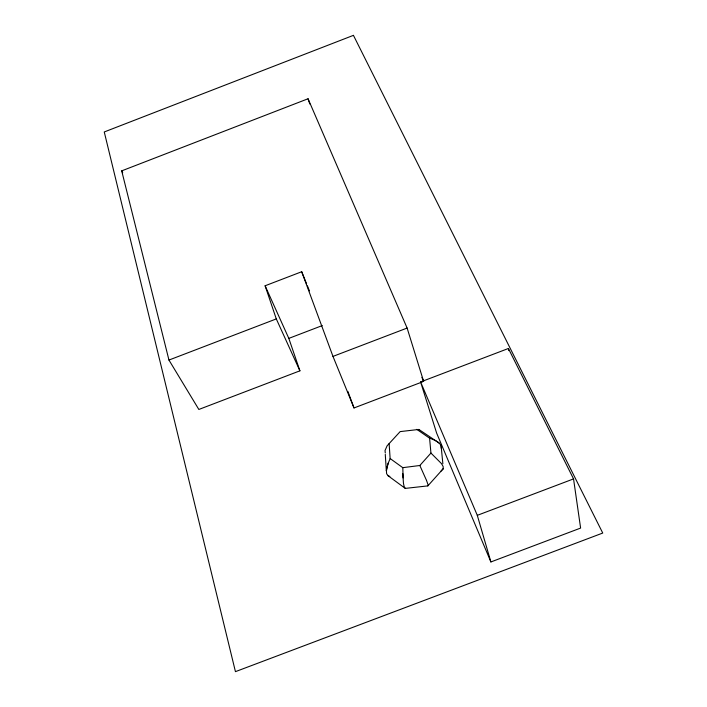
<?xml version="1.0" encoding="UTF-8"?>
<svg xmlns="http://www.w3.org/2000/svg" width="707" height="707" viewBox="0 0 707 707"><rect width="100%" height="100%" fill="white"/><g stroke="black" fill="none" stroke-linecap="round" stroke-linejoin="round"><path stroke-width="1.06" d="M403.096 477.923L402.822 467.707L390.131 458.534L389.133 443.598L400.153 431.606L418.853 429.449M389.159 443.589L387.109 445.799L385.032 450.527L385.28 452.975M427.832 485.895L405.279 488.396L388.152 475.811L386.614 473.734C385.836 468.547 388.143 462.988 390.202 458.587M386.322 470.765L388.231 462.988M443.254 468.706L443.121 466.434L441.477 463.606L430.943 453.072L419.834 465.498L402.822 467.663M430.934 453.054L429.582 438.172C433.364 439.524 438.826 441.513 441.08 445.569L442.856 463.695M427.832 485.895L443.254 468.706L441 471.109M426.498 480.371L419.817 465.453M306.599 283.834L301.703 271.735L265.107 285.778L288.818 338.388L299.909 370.83L198.844 409.459L168.955 360.057L121.701 170.864L308.049 98.759L407.117 328.057L423.643 381.418L421.911 377.361M168.955 360.057L276.296 318.919L299.909 370.83M288.818 338.388L322.304 325.565M301.703 271.735L332.979 356.399L407.117 328.057M420.594 381.957L508.404 348.489L573.545 478.904L580.615 528.076L490.897 561.95L436.643 433.117L420.594 381.957L477.296 515.341L490.897 561.95M332.979 356.399L354.013 407.957L422.618 381.807M477.296 515.341L573.545 478.904M416.794 429.352L429.582 438.172M388.152 475.811L389.857 476.43M418.853 429.449L439.507 443.28M405.279 488.396L404.165 486.619L403.45 483.305L402.813 473.584M121.701 170.864L122.735 172.782M307.412 285.849L309.454 290.895M426.498 480.371L428.309 485.488M347.871 391.404L354.013 407.957M265.107 285.778L276.296 318.919M308.049 98.759L309.799 104M508.404 348.489L508.819 350.628M441.08 445.578L441.265 448.344M385.28 454.389L386.322 470.765M353.438 35.35L104.256 131.962L235.44 671.65L602.744 533.051L353.438 35.35"/></g></svg>
